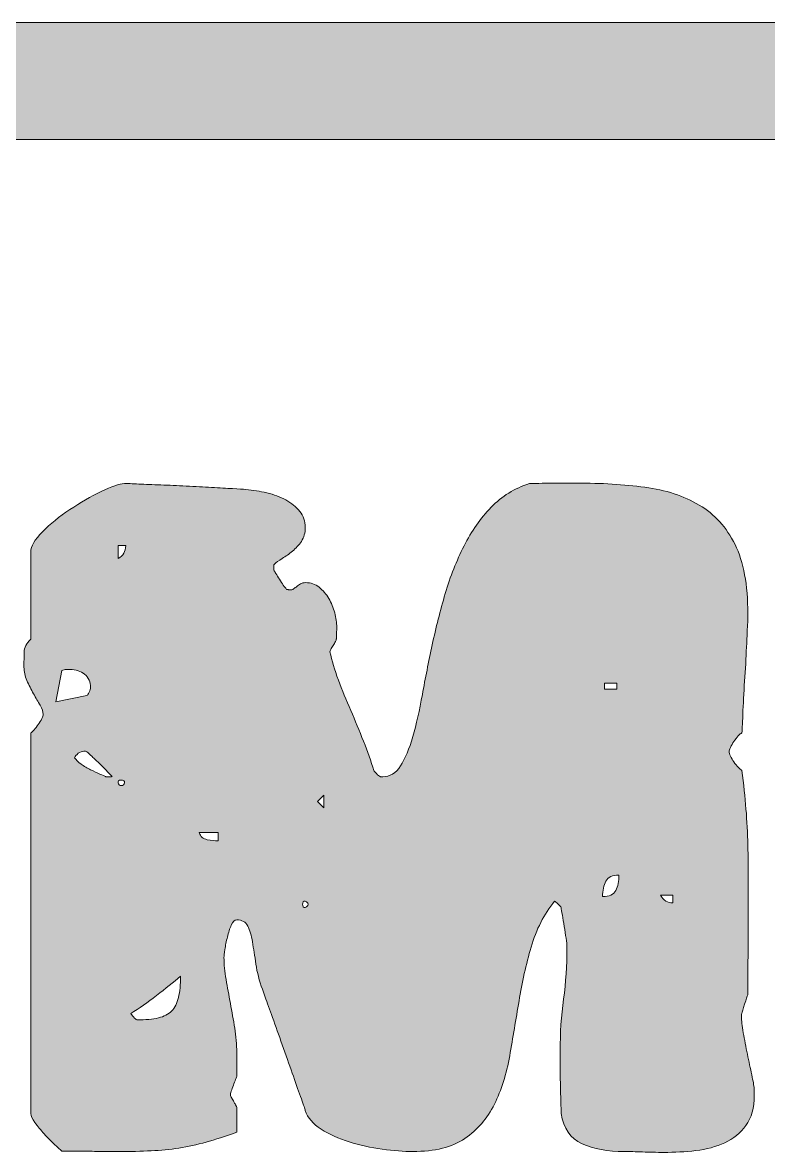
# Model space of a CAD drawing. Header units: inches. Extents: x 187 to 889, y -947 to -118.
# Drawn here: x 410.3 to 497.2, y -477 to -345.3 of the extents above; entities that cross this region are included whole.
import ezdxf

# ---------------------------------------------------------------- set-up
doc = ezdxf.new("R2010")
doc.units = ezdxf.units.IN
doc.header["$MEASUREMENT"] = 0
doc.layers.add('Layer 1', color=7, linetype='Continuous')

# ---------------------------------------------------------------- blocks, each defined once
blk = doc.blocks.new('block 32')
at = {"layer": 'Layer 1', "true_color": 0x040404}
h = blk.add_hatch(color=18, dxfattribs=at)
h.dxf.hatch_style = 2
edge = h.paths.add_edge_path()
edge.add_spline(control_points=[(849.47, -358.96), (849.47, -358.96), (230.5, -358.96), (230.5, -358.96), (226.74, -358.96), (223.69, -355.91), (223.69, -352.15), (223.69, -348.39), (226.74, -345.34), (230.5, -345.34), (230.5, -345.34), (849.47, -345.34), (849.47, -345.34), (853.23, -345.34), (856.28, -348.39), (856.28, -352.15), (856.28, -355.91), (853.23, -358.96), (849.47, -358.96)], knot_values=[0, 0, 0, 0, 1, 1, 1, 2, 2, 2, 3, 3, 3, 4, 4, 4, 5, 5, 5, 6, 6, 6, 6], degree=3, periodic=1)
at = {"layer": 'Layer 1', "lineweight": 0}
blk.add_open_spline([(849.47, -358.96), (849.47, -358.96), (230.5, -358.96), (230.5, -358.96), (226.74, -358.96), (223.69, -355.91), (223.69, -352.15), (223.69, -348.39), (226.74, -345.34), (230.5, -345.34), (230.5, -345.34), (849.47, -345.34), (849.47, -345.34), (853.23, -345.34), (856.28, -348.39), (856.28, -352.15), (856.28, -355.91), (853.23, -358.96), (849.47, -358.96)], degree=3, knots=[0, 0, 0, 0, 1, 1, 1, 2, 2, 2, 3, 3, 3, 4, 4, 4, 5, 5, 5, 6, 6, 6, 6], dxfattribs=at)
blk = doc.blocks.new('block 36')
at = {"layer": 'Layer 1', "true_color": 0x040404}
h = blk.add_hatch(color=18, dxfattribs=at)
h.dxf.hatch_style = 2
edge = h.paths.add_edge_path()
edge.add_spline(control_points=[(433.78, -454.23), (433.78, -455.04), (433.86, -455.9), (434.02, -456.81), (434.18, -457.71), (434.34, -458.64), (434.52, -459.6), (434.7, -460.56), (434.87, -461.52), (435.03, -462.48), (435.19, -463.43), (435.27, -464.37), (435.27, -465.3), (435.27, -465.3), (435.27, -468.06), (435.27, -468.06), (435.27, -468.1), (435.22, -468.22), (435.13, -468.44), (435.05, -468.65), (434.96, -468.88), (434.87, -469.13), (434.78, -469.38), (434.7, -469.61), (434.63, -469.82), (434.56, -470.03), (434.52, -470.18), (434.52, -470.25), (434.52, -470.28), (434.56, -470.37), (434.63, -470.51), (434.7, -470.65), (434.78, -470.8), (434.87, -470.96), (434.96, -471.12), (435.05, -471.28), (435.13, -471.42), (435.22, -471.56), (435.27, -471.65), (435.27, -471.68), (435.27, -471.68), (435.27, -474.61), (435.27, -474.61), (433.95, -475.07), (432.77, -475.45), (431.7, -475.75), (430.64, -476.05), (429.58, -476.29), (428.53, -476.45), (427.49, -476.61), (426.41, -476.71), (425.29, -476.77), (424.17, -476.82), (422.88, -476.85), (421.43, -476.85), (421.18, -476.85), (420.75, -476.85), (420.13, -476.85), (419.5, -476.85), (418.85, -476.84), (418.16, -476.82), (417.46, -476.8), (416.81, -476.79), (416.19, -476.79), (415.57, -476.79), (415.13, -476.79), (414.88, -476.79), (414.7, -476.65), (414.42, -476.39), (414.03, -476.02), (413.64, -475.65), (413.24, -475.24), (412.83, -474.8), (412.43, -474.35), (412.06, -473.91), (411.74, -473.47), (411.42, -473.02), (411.26, -472.68), (411.26, -472.43), (411.26, -472.43), (411.26, -428.09), (411.26, -428.09), (411.37, -428.02), (411.5, -427.9), (411.66, -427.72), (411.82, -427.54), (411.98, -427.34), (412.14, -427.11), (412.3, -426.88), (412.44, -426.65), (412.54, -426.42), (412.65, -426.19), (412.7, -426.02), (412.7, -425.91), (412.7, -425.63), (412.59, -425.28), (412.36, -424.87), (412.12, -424.47), (411.87, -424.01), (411.58, -423.52), (411.3, -423.02), (411.04, -422.51), (410.81, -421.97), (410.58, -421.44), (410.47, -420.93), (410.47, -420.43), (410.47, -419.83), (410.48, -419.25), (410.49, -418.7), (410.51, -418.15), (410.77, -417.64), (411.26, -417.18), (411.26, -417.18), (411.26, -407.02), (411.26, -407.02), (411.26, -406.34), (411.72, -405.55), (412.62, -404.65), (413.53, -403.74), (414.59, -402.88), (415.81, -402.07), (417.04, -401.25), (418.25, -400.55), (419.46, -399.97), (420.67, -399.38), (421.57, -399.07), (422.17, -399.03), (422.53, -399.03), (423.09, -399.05), (423.85, -399.09), (424.61, -399.12), (425.47, -399.16), (426.41, -399.19), (427.35, -399.23), (428.34, -399.27), (429.39, -399.33), (430.43, -399.38), (431.42, -399.43), (432.34, -399.49), (433.26, -399.54), (434.08, -399.59), (434.79, -399.62), (435.5, -399.66), (436.01, -399.69), (436.33, -399.73), (437.15, -399.8), (437.96, -399.93), (438.78, -400.12), (439.6, -400.32), (440.33, -400.6), (440.99, -400.95), (441.64, -401.31), (442.19, -401.75), (442.61, -402.28), (443.04, -402.81), (443.25, -403.43), (443.25, -404.14), (443.25, -404.78), (443.1, -405.32), (442.8, -405.77), (442.5, -406.21), (442.15, -406.59), (441.76, -406.91), (441.37, -407.23), (440.97, -407.52), (440.56, -407.76), (440.15, -408.01), (439.84, -408.24), (439.63, -408.45), (439.6, -408.45), (439.58, -408.5), (439.58, -408.59), (439.58, -408.68), (439.58, -408.76), (439.58, -408.83), (439.58, -408.86), (439.58, -408.93), (439.58, -409.01), (439.58, -409.1), (439.6, -409.17), (439.63, -409.2), (439.7, -409.31), (439.8, -409.47), (439.92, -409.68), (440.05, -409.89), (440.19, -410.12), (440.35, -410.37), (440.51, -410.62), (440.66, -410.83), (440.8, -411.01), (440.94, -411.19), (441.03, -411.31), (441.07, -411.38), (441.07, -411.38), (441.23, -411.38), (441.23, -411.38), (441.26, -411.38), (441.28, -411.39), (441.28, -411.41), (441.28, -411.43), (441.3, -411.43), (441.33, -411.43), (441.33, -411.43), (441.39, -411.43), (441.39, -411.43), (441.6, -411.43), (441.77, -411.39), (441.89, -411.3), (442.02, -411.21), (442.14, -411.12), (442.27, -411.01), (442.39, -410.9), (442.53, -410.81), (442.69, -410.72), (442.85, -410.63), (443.06, -410.58), (443.3, -410.58), (443.91, -410.58), (444.43, -410.76), (444.87, -411.12), (445.32, -411.47), (445.69, -411.91), (445.99, -412.42), (446.29, -412.93), (446.52, -413.49), (446.68, -414.1), (446.84, -414.7), (446.92, -415.25), (446.92, -415.75), (446.92, -415.92), (446.91, -416.2), (446.9, -416.57), (446.88, -416.94), (446.87, -417.15), (446.87, -417.18), (446.87, -417.22), (446.83, -417.31), (446.76, -417.45), (446.69, -417.59), (446.6, -417.74), (446.5, -417.9), (446.39, -418.06), (446.3, -418.21), (446.23, -418.35), (446.16, -418.5), (446.13, -418.59), (446.13, -418.62), (446.34, -419.65), (446.66, -420.75), (447.11, -421.92), (447.55, -423.09), (448.03, -424.27), (448.55, -425.46), (449.06, -426.65), (449.56, -427.85), (450.04, -429.05), (450.52, -430.26), (450.92, -431.39), (451.23, -432.46), (451.27, -432.53), (451.38, -432.65), (451.55, -432.83), (451.73, -433.01), (451.87, -433.12), (451.98, -433.15), (451.98, -433.19), (452.02, -433.2), (452.11, -433.2), (452.2, -433.2), (452.26, -433.2), (452.3, -433.2), (453.11, -433.2), (453.8, -432.78), (454.35, -431.93), (454.9, -431.07), (455.38, -429.94), (455.78, -428.52), (456.19, -427.1), (456.56, -425.46), (456.9, -423.6), (457.24, -421.73), (457.62, -419.81), (458.05, -417.82), (458.47, -415.84), (458.98, -413.85), (459.56, -411.86), (460.15, -409.87), (460.88, -408.02), (461.75, -406.3), (462.61, -404.58), (463.67, -403.08), (464.91, -401.8), (466.15, -400.52), (467.64, -399.6), (469.38, -399.03), (469.6, -399.03), (469.96, -399.03), (470.47, -399.01), (470.99, -398.99), (471.54, -398.98), (472.12, -398.98), (472.71, -398.98), (473.26, -398.98), (473.77, -398.98), (474.29, -398.98), (474.65, -398.98), (474.87, -398.98), (477.74, -398.98), (480.39, -399.14), (482.82, -399.46), (485.25, -399.78), (487.36, -400.47), (489.16, -401.54), (490.95, -402.6), (492.34, -404.14), (493.33, -406.14), (494.33, -408.14), (494.82, -410.83), (494.82, -414.2), (494.82, -414.2), (494.82, -415), (494.82, -415), (494.79, -415.5), (494.74, -416.37), (494.69, -417.61), (494.64, -418.85), (494.57, -420.16), (494.48, -421.55), (494.39, -422.93), (494.32, -424.24), (494.26, -425.49), (494.21, -426.73), (494.17, -427.6), (494.13, -428.09), (494.03, -428.13), (493.88, -428.25), (493.71, -428.44), (493.53, -428.64), (493.36, -428.85), (493.2, -429.08), (493.04, -429.31), (492.91, -429.54), (492.8, -429.77), (492.69, -430), (492.64, -430.17), (492.64, -430.28), (492.64, -430.38), (492.69, -430.55), (492.8, -430.78), (492.91, -431.01), (493.04, -431.24), (493.2, -431.47), (493.36, -431.71), (493.53, -431.91), (493.71, -432.09), (493.88, -432.26), (494.03, -432.39), (494.13, -432.46), (494.34, -434.05), (494.5, -435.55), (494.61, -436.96), (494.72, -438.36), (494.79, -439.75), (494.82, -441.13), (494.86, -442.52), (494.88, -443.92), (494.88, -445.34), (494.88, -446.76), (494.88, -448.26), (494.88, -449.86), (494.88, -450.18), (494.88, -450.76), (494.88, -451.59), (494.88, -452.43), (494.87, -453.31), (494.85, -454.25), (494.83, -455.19), (494.82, -456.07), (494.82, -456.89), (494.82, -457.7), (494.82, -458.27), (494.82, -458.59), (494.75, -458.77), (494.63, -459.13), (494.45, -459.68), (494.27, -460.23), (494.17, -460.6), (494.13, -460.77), (494.1, -460.81), (494.08, -460.86), (494.08, -460.93), (494.08, -461), (494.08, -461.07), (494.08, -461.14), (494.08, -461.57), (494.15, -462.19), (494.29, -463.01), (494.43, -463.82), (494.59, -464.66), (494.77, -465.51), (494.95, -466.36), (495.12, -467.16), (495.28, -467.9), (495.44, -468.65), (495.53, -469.18), (495.57, -469.5), (495.57, -469.5), (495.57, -470.3), (495.57, -470.3), (495.57, -471.76), (495.25, -472.93), (494.61, -473.81), (493.97, -474.7), (493.15, -475.37), (492.14, -475.83), (491.12, -476.29), (490, -476.6), (488.76, -476.74), (487.51, -476.88), (486.27, -476.95), (485.03, -476.95), (484.18, -476.95), (483.35, -476.93), (482.56, -476.9), (481.76, -476.86), (481.06, -476.85), (480.45, -476.85), (478.5, -476.85), (476.85, -476.54), (475.5, -475.94), (474.15, -475.34), (473.34, -474.17), (473.06, -472.43), (473.06, -472.14), (473.05, -471.66), (473.03, -470.96), (473.01, -470.27), (472.99, -469.55), (472.98, -468.78), (472.96, -468.02), (472.95, -467.29), (472.95, -466.6), (472.95, -465.91), (472.95, -465.42), (472.95, -465.14), (472.95, -463.04), (473.08, -461.03), (473.35, -459.1), (473.61, -457.16), (473.75, -455.18), (473.75, -453.16), (473.75, -453.16), (473.75, -452.79), (473.75, -452.79), (473.71, -452.51), (473.66, -452.13), (473.59, -451.67), (473.52, -451.21), (473.45, -450.75), (473.38, -450.29), (473.3, -449.83), (473.23, -449.41), (473.16, -449.04), (473.09, -448.66), (473.06, -448.46), (473.06, -448.42), (473.02, -448.35), (472.9, -448.22), (472.71, -448.03), (472.51, -447.83), (472.38, -447.72), (472.31, -447.68), (471.07, -449.21), (470.16, -450.99), (469.57, -453.03), (468.98, -455.07), (468.51, -457.16), (468.16, -459.31), (467.8, -461.46), (467.44, -463.59), (467.07, -465.7), (466.7, -467.81), (466.1, -469.69), (465.29, -471.34), (464.47, -472.99), (463.32, -474.32), (461.85, -475.33), (460.38, -476.34), (458.35, -476.85), (455.76, -476.85), (454.73, -476.85), (453.55, -476.76), (452.22, -476.58), (450.89, -476.4), (449.6, -476.12), (448.36, -475.73), (447.12, -475.34), (446.03, -474.84), (445.09, -474.24), (444.15, -473.63), (443.53, -472.91), (443.25, -472.06), (443.21, -471.91), (443.06, -471.47), (442.8, -470.72), (442.53, -469.98), (442.22, -469.1), (441.87, -468.09), (441.51, -467.08), (441.13, -466), (440.72, -464.84), (440.31, -463.69), (439.93, -462.62), (439.58, -461.62), (439.22, -460.63), (438.92, -459.79), (438.67, -459.1), (438.42, -458.4), (438.28, -458.02), (438.25, -457.95), (437.89, -456.96), (437.64, -455.98), (437.5, -455.02), (437.36, -454.07), (437.23, -453.21), (437.1, -452.44), (436.98, -451.68), (436.79, -451.06), (436.54, -450.58), (436.3, -450.1), (435.87, -449.86), (435.27, -449.86), (435.02, -449.86), (434.81, -450.07), (434.63, -450.47), (434.45, -450.88), (434.3, -451.34), (434.18, -451.86), (434.05, -452.37), (433.95, -452.86), (433.88, -453.32), (433.81, -453.78), (433.78, -454.09), (433.78, -454.23)], knot_values=[0, 0, 0, 0, 1, 1, 1, 2, 2, 2, 3, 3, 3, 4, 4, 4, 5, 5, 5, 6, 6, 6, 7, 7, 7, 8, 8, 8, 9, 9, 9, 10, 10, 10, 11, 11, 11, 12, 12, 12, 13, 13, 13, 14, 14, 14, 15, 15, 15, 16, 16, 16, 17, 17, 17, 18, 18, 18, 19, 19, 19, 20, 20, 20, 21, 21, 21, 22, 22, 22, 23, 23, 23, 24, 24, 24, 25, 25, 25, 26, 26, 26, 27, 27, 27, 28, 28, 28, 29, 29, 29, 30, 30, 30, 31, 31, 31, 32, 32, 32, 33, 33, 33, 34, 34, 34, 35, 35, 35, 36, 36, 36, 37, 37, 37, 38, 38, 38, 39, 39, 39, 40, 40, 40, 41, 41, 41, 42, 42, 42, 43, 43, 43, 44, 44, 44, 45, 45, 45, 46, 46, 46, 47, 47, 47, 48, 48, 48, 49, 49, 49, 50, 50, 50, 51, 51, 51, 52, 52, 52, 53, 53, 53, 54, 54, 54, 55, 55, 55, 56, 56, 56, 57, 57, 57, 58, 58, 58, 59, 59, 59, 60, 60, 60, 61, 61, 61, 62, 62, 62, 63, 63, 63, 64, 64, 64, 65, 65, 65, 66, 66, 66, 67, 67, 67, 68, 68, 68, 69, 69, 69, 70, 70, 70, 71, 71, 71, 72, 72, 72, 73, 73, 73, 74, 74, 74, 75, 75, 75, 76, 76, 76, 77, 77, 77, 78, 78, 78, 79, 79, 79, 80, 80, 80, 81, 81, 81, 82, 82, 82, 83, 83, 83, 84, 84, 84, 85, 85, 85, 86, 86, 86, 87, 87, 87, 88, 88, 88, 89, 89, 89, 90, 90, 90, 91, 91, 91, 92, 92, 92, 93, 93, 93, 94, 94, 94, 95, 95, 95, 96, 96, 96, 97, 97, 97, 98, 98, 98, 99, 99, 99, 100, 100, 100, 101, 101, 101, 102, 102, 102, 103, 103, 103, 104, 104, 104, 105, 105, 105, 106, 106, 106, 107, 107, 107, 108, 108, 108, 109, 109, 109, 110, 110, 110, 111, 111, 111, 112, 112, 112, 113, 113, 113, 114, 114, 114, 115, 115, 115, 116, 116, 116, 117, 117, 117, 118, 118, 118, 119, 119, 119, 120, 120, 120, 121, 121, 121, 122, 122, 122, 123, 123, 123, 124, 124, 124, 125, 125, 125, 126, 126, 126, 127, 127, 127, 128, 128, 128, 129, 129, 129, 130, 130, 130, 131, 131, 131, 132, 132, 132, 133, 133, 133, 134, 134, 134, 135, 135, 135, 136, 136, 136, 137, 137, 137, 138, 138, 138, 139, 139, 139, 140, 140, 140, 141, 141, 141, 142, 142, 142, 143, 143, 143, 144, 144, 144, 145, 145, 145, 146, 146, 146, 147, 147, 147, 148, 148, 148, 149, 149, 149, 150, 150, 150, 151, 151, 151, 152, 152, 152, 153, 153, 153, 154, 154, 154, 155, 155, 155, 156, 156, 156, 157, 157, 157, 158, 158, 158, 159, 159, 159, 160, 160, 160, 161, 161, 161, 162, 162, 162, 163, 163, 163, 164, 164, 164, 165, 165, 165, 166, 166, 166, 167, 167, 167, 168, 168, 168, 169, 169, 169, 170, 170, 170, 171, 171, 171, 172, 172, 172, 173, 173, 173, 174, 174, 174, 175, 175, 175, 176, 176, 176, 177, 177, 177, 178, 178, 178, 179, 179, 179, 180, 180, 180, 181, 181, 181, 181], degree=3, periodic=1)
edge = h.paths.add_edge_path()
edge.add_spline(control_points=[(417.81, -423.73), (417.88, -423.7), (417.97, -423.56), (418.08, -423.33), (418.18, -423.1), (418.24, -422.93), (418.24, -422.82), (418.24, -422.15), (418, -421.63), (417.54, -421.25), (417.08, -420.88), (416.51, -420.7), (415.84, -420.7), (415.7, -420.7), (415.55, -420.7), (415.39, -420.7), (415.23, -420.7), (415.06, -420.73), (414.88, -420.8), (414.88, -420.8), (414.19, -424.47), (414.19, -424.47), (414.19, -424.47), (417.81, -423.73), (417.81, -423.73)], knot_values=[0, 0, 0, 0, 1, 1, 1, 2, 2, 2, 3, 3, 3, 4, 4, 4, 5, 5, 5, 6, 6, 6, 7, 7, 7, 8, 8, 8, 8], degree=3, periodic=1)
edge = h.paths.add_edge_path()
edge.add_spline(control_points=[(420.37, -433.2), (420.4, -433.2), (420.46, -433.2), (420.55, -433.2), (420.64, -433.2), (420.7, -433.19), (420.74, -433.15), (420.63, -433.04), (420.45, -432.85), (420.18, -432.56), (419.91, -432.28), (419.62, -431.99), (419.3, -431.69), (418.98, -431.39), (418.68, -431.1), (418.4, -430.83), (418.11, -430.57), (417.92, -430.38), (417.81, -430.28), (417.81, -430.28), (417.65, -430.22), (417.65, -430.22), (417.65, -430.22), (417.44, -430.22), (417.44, -430.22), (417.23, -430.22), (417.01, -430.3), (416.8, -430.46), (416.59, -430.62), (416.44, -430.79), (416.37, -430.97), (416.51, -431.22), (416.76, -431.47), (417.12, -431.71), (417.47, -431.96), (417.84, -432.18), (418.24, -432.38), (418.63, -432.57), (418.99, -432.74), (419.33, -432.88), (419.66, -433.03), (419.89, -433.12), (419.99, -433.15), (419.99, -433.19), (420.04, -433.2), (420.13, -433.2), (420.21, -433.2), (420.29, -433.2), (420.37, -433.2)], knot_values=[0, 0, 0, 0, 1, 1, 1, 2, 2, 2, 3, 3, 3, 4, 4, 4, 5, 5, 5, 6, 6, 6, 7, 7, 7, 8, 8, 8, 9, 9, 9, 10, 10, 10, 11, 11, 11, 12, 12, 12, 13, 13, 13, 14, 14, 14, 15, 15, 15, 16, 16, 16, 16], degree=3, periodic=1)
edge = h.paths.add_edge_path()
edge.add_spline(control_points=[(422.17, -433.89), (422.21, -433.79), (422.18, -433.71), (422.09, -433.66), (422.01, -433.6), (421.91, -433.58), (421.8, -433.58), (421.52, -433.58), (421.39, -433.68), (421.43, -433.89), (421.5, -434.11), (421.62, -434.21), (421.8, -434.21), (422.02, -434.21), (422.14, -434.11), (422.17, -433.89)], knot_values=[0, 0, 0, 0, 1, 1, 1, 2, 2, 2, 3, 3, 3, 4, 4, 4, 5, 5, 5, 5], degree=3, periodic=1)
edge = h.paths.add_edge_path()
edge.add_spline(control_points=[(421.43, -407.76), (422.03, -407.44), (422.33, -406.95), (422.33, -406.27), (422.33, -406.27), (421.43, -406.27), (421.43, -406.27), (421.43, -406.27), (421.43, -407.76), (421.43, -407.76)], knot_values=[0, 0, 0, 0, 1, 1, 1, 2, 2, 2, 3, 3, 3, 3], degree=3, periodic=1)
edge = h.paths.add_edge_path()
edge.add_spline(control_points=[(423.61, -461.52), (424.64, -461.52), (425.48, -461.44), (426.14, -461.28), (426.8, -461.12), (427.31, -460.85), (427.68, -460.48), (428.06, -460.11), (428.32, -459.58), (428.48, -458.91), (428.64, -458.24), (428.72, -457.4), (428.72, -456.41), (427.9, -457.12), (426.97, -457.87), (425.93, -458.67), (424.88, -459.47), (423.88, -460.17), (422.92, -460.77), (422.95, -460.84), (423.06, -460.98), (423.24, -461.17), (423.42, -461.37), (423.54, -461.48), (423.61, -461.52)], knot_values=[0, 0, 0, 0, 1, 1, 1, 2, 2, 2, 3, 3, 3, 4, 4, 4, 5, 5, 5, 6, 6, 6, 7, 7, 7, 8, 8, 8, 8], degree=3, periodic=1)
edge = h.paths.add_edge_path()
edge.add_spline(control_points=[(430.9, -439.7), (431.04, -440.16), (431.36, -440.43), (431.83, -440.52), (432.31, -440.61), (432.73, -440.65), (433.09, -440.65), (433.09, -440.65), (433.09, -439.7), (433.09, -439.7), (433.09, -439.7), (430.9, -439.7), (430.9, -439.7)], knot_values=[0, 0, 0, 0, 1, 1, 1, 2, 2, 2, 3, 3, 3, 4, 4, 4, 4], degree=3, periodic=1)
edge = h.paths.add_edge_path()
edge.add_spline(control_points=[(443.25, -447.68), (443.14, -447.65), (443.06, -447.67), (443.01, -447.76), (442.96, -447.85), (442.93, -447.95), (442.93, -448.05), (442.93, -448.16), (442.96, -448.26), (443.01, -448.34), (443.06, -448.43), (443.14, -448.46), (443.25, -448.42), (443.46, -448.35), (443.57, -448.23), (443.57, -448.05), (443.57, -447.88), (443.46, -447.75), (443.25, -447.68)], knot_values=[0, 0, 0, 0, 1, 1, 1, 2, 2, 2, 3, 3, 3, 4, 4, 4, 5, 5, 5, 6, 6, 6, 6], degree=3, periodic=1)
h.paths.add_polyline_path([(445.43, -436.82), (445.43, -435.33), (444.69, -436.08)])
edge = h.paths.add_edge_path()
edge.add_spline(control_points=[(479.81, -444.65), (479.03, -444.65), (478.52, -444.89), (478.27, -445.36), (478.02, -445.84), (477.9, -446.44), (477.9, -447.15), (478.68, -447.15), (479.19, -446.91), (479.44, -446.43), (479.69, -445.95), (479.81, -445.36), (479.81, -444.65)], knot_values=[0, 0, 0, 0, 1, 1, 1, 2, 2, 2, 3, 3, 3, 4, 4, 4, 4], degree=3, periodic=1)
h.paths.add_polyline_path([(478.11, -422.98), (479.55, -422.98), (479.55, -422.29), (478.11, -422.29)])
edge = h.paths.add_edge_path()
edge.add_spline(control_points=[(484.66, -446.99), (484.98, -447.59), (485.46, -447.89), (486.1, -447.89), (486.1, -447.89), (486.1, -446.99), (486.1, -446.99), (486.1, -446.99), (484.66, -446.99), (484.66, -446.99)], knot_values=[0, 0, 0, 0, 1, 1, 1, 2, 2, 2, 3, 3, 3, 3], degree=3, periodic=1)
at = {"layer": 'Layer 1', "lineweight": 0}
for points in [[(478.11, -422.98), (479.55, -422.98), (479.55, -422.29), (478.11, -422.29), (478.11, -422.98)], [(445.43, -436.82), (445.43, -435.33), (444.69, -436.08), (445.43, -436.82)]]:
    blk.add_lwpolyline(points, dxfattribs=at)
for points, knots in [([(433.78, -454.23), (433.78, -455.04), (433.86, -455.9), (434.02, -456.81), (434.18, -457.71), (434.34, -458.64), (434.52, -459.6), (434.7, -460.56), (434.87, -461.52), (435.03, -462.48), (435.19, -463.43), (435.27, -464.37), (435.27, -465.3), (435.27, -465.3), (435.27, -468.06), (435.27, -468.06), (435.27, -468.1), (435.22, -468.22), (435.13, -468.44), (435.05, -468.65), (434.96, -468.88), (434.87, -469.13), (434.78, -469.38), (434.7, -469.61), (434.63, -469.82), (434.56, -470.03), (434.52, -470.18), (434.52, -470.25), (434.52, -470.28), (434.56, -470.37), (434.63, -470.51), (434.7, -470.65), (434.78, -470.8), (434.87, -470.96), (434.96, -471.12), (435.05, -471.28), (435.13, -471.42), (435.22, -471.56), (435.27, -471.65), (435.27, -471.68), (435.27, -471.68), (435.27, -474.61), (435.27, -474.61), (433.95, -475.07), (432.77, -475.45), (431.7, -475.75), (430.64, -476.05), (429.58, -476.29), (428.53, -476.45), (427.49, -476.61), (426.41, -476.71), (425.29, -476.77), (424.17, -476.82), (422.88, -476.85), (421.43, -476.85), (421.18, -476.85), (420.75, -476.85), (420.13, -476.85), (419.5, -476.85), (418.85, -476.84), (418.16, -476.82), (417.46, -476.8), (416.81, -476.79), (416.19, -476.79), (415.57, -476.79), (415.13, -476.79), (414.88, -476.79), (414.7, -476.65), (414.42, -476.39), (414.03, -476.02), (413.64, -475.65), (413.24, -475.24), (412.83, -474.8), (412.43, -474.35), (412.06, -473.91), (411.74, -473.47), (411.42, -473.02), (411.26, -472.68), (411.26, -472.43), (411.26, -472.43), (411.26, -428.09), (411.26, -428.09), (411.37, -428.02), (411.5, -427.9), (411.66, -427.72), (411.82, -427.54), (411.98, -427.34), (412.14, -427.11), (412.3, -426.88), (412.44, -426.65), (412.54, -426.42), (412.65, -426.19), (412.7, -426.02), (412.7, -425.91), (412.7, -425.63), (412.59, -425.28), (412.36, -424.87), (412.12, -424.47), (411.87, -424.01), (411.58, -423.52), (411.3, -423.02), (411.04, -422.51), (410.81, -421.97), (410.58, -421.44), (410.47, -420.93), (410.47, -420.43), (410.47, -419.83), (410.48, -419.25), (410.49, -418.7), (410.51, -418.15), (410.77, -417.64), (411.26, -417.18), (411.26, -417.18), (411.26, -407.02), (411.26, -407.02), (411.26, -406.34), (411.72, -405.55), (412.62, -404.65), (413.53, -403.74), (414.59, -402.88), (415.81, -402.07), (417.04, -401.25), (418.25, -400.55), (419.46, -399.97), (420.67, -399.38), (421.57, -399.07), (422.17, -399.03), (422.53, -399.03), (423.09, -399.05), (423.85, -399.09), (424.61, -399.12), (425.47, -399.16), (426.41, -399.19), (427.35, -399.23), (428.34, -399.27), (429.39, -399.33), (430.43, -399.38), (431.42, -399.43), (432.34, -399.49), (433.26, -399.54), (434.08, -399.59), (434.79, -399.62), (435.5, -399.66), (436.01, -399.69), (436.33, -399.73), (437.15, -399.8), (437.96, -399.93), (438.78, -400.12), (439.6, -400.32), (440.33, -400.6), (440.99, -400.95), (441.64, -401.31), (442.19, -401.75), (442.61, -402.28), (443.04, -402.81), (443.25, -403.43), (443.25, -404.14), (443.25, -404.78), (443.1, -405.32), (442.8, -405.77), (442.5, -406.21), (442.15, -406.59), (441.76, -406.91), (441.37, -407.23), (440.97, -407.52), (440.56, -407.76), (440.15, -408.01), (439.84, -408.24), (439.63, -408.45), (439.6, -408.45), (439.58, -408.5), (439.58, -408.59), (439.58, -408.68), (439.58, -408.76), (439.58, -408.83), (439.58, -408.86), (439.58, -408.93), (439.58, -409.01), (439.58, -409.1), (439.6, -409.17), (439.63, -409.2), (439.7, -409.31), (439.8, -409.47), (439.92, -409.68), (440.05, -409.89), (440.19, -410.12), (440.35, -410.37), (440.51, -410.62), (440.66, -410.83), (440.8, -411.01), (440.94, -411.19), (441.03, -411.31), (441.07, -411.38), (441.07, -411.38), (441.23, -411.38), (441.23, -411.38), (441.26, -411.38), (441.28, -411.39), (441.28, -411.41), (441.28, -411.43), (441.3, -411.43), (441.33, -411.43), (441.33, -411.43), (441.39, -411.43), (441.39, -411.43), (441.6, -411.43), (441.77, -411.39), (441.89, -411.3), (442.02, -411.21), (442.14, -411.12), (442.27, -411.01), (442.39, -410.9), (442.53, -410.81), (442.69, -410.72), (442.85, -410.63), (443.06, -410.58), (443.3, -410.58), (443.91, -410.58), (444.43, -410.76), (444.87, -411.12), (445.32, -411.47), (445.69, -411.91), (445.99, -412.42), (446.29, -412.93), (446.52, -413.49), (446.68, -414.1), (446.84, -414.7), (446.92, -415.25), (446.92, -415.75), (446.92, -415.92), (446.91, -416.2), (446.9, -416.57), (446.88, -416.94), (446.87, -417.15), (446.87, -417.18), (446.87, -417.22), (446.83, -417.31), (446.76, -417.45), (446.69, -417.59), (446.6, -417.74), (446.5, -417.9), (446.39, -418.06), (446.3, -418.21), (446.23, -418.35), (446.16, -418.5), (446.13, -418.59), (446.13, -418.62), (446.34, -419.65), (446.66, -420.75), (447.11, -421.92), (447.55, -423.09), (448.03, -424.27), (448.55, -425.46), (449.06, -426.65), (449.56, -427.85), (450.04, -429.05), (450.52, -430.26), (450.92, -431.39), (451.23, -432.46), (451.27, -432.53), (451.38, -432.65), (451.55, -432.83), (451.73, -433.01), (451.87, -433.12), (451.98, -433.15), (451.98, -433.19), (452.02, -433.2), (452.11, -433.2), (452.2, -433.2), (452.26, -433.2), (452.3, -433.2), (453.11, -433.2), (453.8, -432.78), (454.35, -431.93), (454.9, -431.07), (455.38, -429.94), (455.78, -428.52), (456.19, -427.1), (456.56, -425.46), (456.9, -423.6), (457.24, -421.73), (457.62, -419.81), (458.05, -417.82), (458.47, -415.84), (458.98, -413.85), (459.56, -411.86), (460.15, -409.87), (460.88, -408.02), (461.75, -406.3), (462.61, -404.58), (463.67, -403.08), (464.91, -401.8), (466.15, -400.52), (467.64, -399.6), (469.38, -399.03), (469.6, -399.03), (469.96, -399.03), (470.47, -399.01), (470.99, -398.99), (471.54, -398.98), (472.12, -398.98), (472.71, -398.98), (473.26, -398.98), (473.77, -398.98), (474.29, -398.98), (474.65, -398.98), (474.87, -398.98), (477.74, -398.98), (480.39, -399.14), (482.82, -399.46), (485.25, -399.78), (487.36, -400.47), (489.16, -401.54), (490.95, -402.6), (492.34, -404.14), (493.33, -406.14), (494.33, -408.14), (494.82, -410.83), (494.82, -414.2), (494.82, -414.2), (494.82, -415), (494.82, -415), (494.79, -415.5), (494.74, -416.37), (494.69, -417.61), (494.64, -418.85), (494.57, -420.16), (494.48, -421.55), (494.39, -422.93), (494.32, -424.24), (494.26, -425.49), (494.21, -426.73), (494.17, -427.6), (494.13, -428.09), (494.03, -428.13), (493.88, -428.25), (493.71, -428.44), (493.53, -428.64), (493.36, -428.85), (493.2, -429.08), (493.04, -429.31), (492.91, -429.54), (492.8, -429.77), (492.69, -430), (492.64, -430.17), (492.64, -430.28), (492.64, -430.38), (492.69, -430.55), (492.8, -430.78), (492.91, -431.01), (493.04, -431.24), (493.2, -431.47), (493.36, -431.71), (493.53, -431.91), (493.71, -432.09), (493.88, -432.26), (494.03, -432.39), (494.13, -432.46), (494.34, -434.05), (494.5, -435.55), (494.61, -436.96), (494.72, -438.36), (494.79, -439.75), (494.82, -441.13), (494.86, -442.52), (494.88, -443.92), (494.88, -445.34), (494.88, -446.76), (494.88, -448.26), (494.88, -449.86), (494.88, -450.18), (494.88, -450.76), (494.88, -451.59), (494.88, -452.43), (494.87, -453.31), (494.85, -454.25), (494.83, -455.19), (494.82, -456.07), (494.82, -456.89), (494.82, -457.7), (494.82, -458.27), (494.82, -458.59), (494.75, -458.77), (494.63, -459.13), (494.45, -459.68), (494.27, -460.23), (494.17, -460.6), (494.13, -460.77), (494.1, -460.81), (494.08, -460.86), (494.08, -460.93), (494.08, -461), (494.08, -461.07), (494.08, -461.14), (494.08, -461.57), (494.15, -462.19), (494.29, -463.01), (494.43, -463.82), (494.59, -464.66), (494.77, -465.51), (494.95, -466.36), (495.12, -467.16), (495.28, -467.9), (495.44, -468.65), (495.53, -469.18), (495.57, -469.5), (495.57, -469.5), (495.57, -470.3), (495.57, -470.3), (495.57, -471.76), (495.25, -472.93), (494.61, -473.81), (493.97, -474.7), (493.15, -475.37), (492.14, -475.83), (491.12, -476.29), (490, -476.6), (488.76, -476.74), (487.51, -476.88), (486.27, -476.95), (485.03, -476.95), (484.18, -476.95), (483.35, -476.93), (482.56, -476.9), (481.76, -476.86), (481.06, -476.85), (480.45, -476.85), (478.5, -476.85), (476.85, -476.54), (475.5, -475.94), (474.15, -475.34), (473.34, -474.17), (473.06, -472.43), (473.06, -472.14), (473.05, -471.66), (473.03, -470.96), (473.01, -470.27), (472.99, -469.55), (472.98, -468.78), (472.96, -468.02), (472.95, -467.29), (472.95, -466.6), (472.95, -465.91), (472.95, -465.42), (472.95, -465.14), (472.95, -463.04), (473.08, -461.03), (473.35, -459.1), (473.61, -457.16), (473.75, -455.18), (473.75, -453.16), (473.75, -453.16), (473.75, -452.79), (473.75, -452.79), (473.71, -452.51), (473.66, -452.13), (473.59, -451.67), (473.52, -451.21), (473.45, -450.75), (473.38, -450.29), (473.3, -449.83), (473.23, -449.41), (473.16, -449.04), (473.09, -448.66), (473.06, -448.46), (473.06, -448.42), (473.02, -448.35), (472.9, -448.22), (472.71, -448.03), (472.51, -447.83), (472.38, -447.72), (472.31, -447.68), (471.07, -449.21), (470.16, -450.99), (469.57, -453.03), (468.98, -455.07), (468.51, -457.16), (468.16, -459.31), (467.8, -461.46), (467.44, -463.59), (467.07, -465.7), (466.7, -467.81), (466.1, -469.69), (465.29, -471.34), (464.47, -472.99), (463.32, -474.32), (461.85, -475.33), (460.38, -476.34), (458.35, -476.85), (455.76, -476.85), (454.73, -476.85), (453.55, -476.76), (452.22, -476.58), (450.89, -476.4), (449.6, -476.12), (448.36, -475.73), (447.12, -475.34), (446.03, -474.84), (445.09, -474.24), (444.15, -473.63), (443.53, -472.91), (443.25, -472.06), (443.21, -471.91), (443.06, -471.47), (442.8, -470.72), (442.53, -469.98), (442.22, -469.1), (441.87, -468.09), (441.51, -467.08), (441.13, -466), (440.72, -464.84), (440.31, -463.69), (439.93, -462.62), (439.58, -461.62), (439.22, -460.63), (438.92, -459.79), (438.67, -459.1), (438.42, -458.4), (438.28, -458.02), (438.25, -457.95), (437.89, -456.96), (437.64, -455.98), (437.5, -455.02), (437.36, -454.07), (437.23, -453.21), (437.1, -452.44), (436.98, -451.68), (436.79, -451.06), (436.54, -450.58), (436.3, -450.1), (435.87, -449.86), (435.27, -449.86), (435.02, -449.86), (434.81, -450.07), (434.63, -450.47), (434.45, -450.88), (434.3, -451.34), (434.18, -451.86), (434.05, -452.37), (433.95, -452.86), (433.88, -453.32), (433.81, -453.78), (433.78, -454.09), (433.78, -454.23)], [0, 0, 0, 0, 1, 1, 1, 2, 2, 2, 3, 3, 3, 4, 4, 4, 5, 5, 5, 6, 6, 6, 7, 7, 7, 8, 8, 8, 9, 9, 9, 10, 10, 10, 11, 11, 11, 12, 12, 12, 13, 13, 13, 14, 14, 14, 15, 15, 15, 16, 16, 16, 17, 17, 17, 18, 18, 18, 19, 19, 19, 20, 20, 20, 21, 21, 21, 22, 22, 22, 23, 23, 23, 24, 24, 24, 25, 25, 25, 26, 26, 26, 27, 27, 27, 28, 28, 28, 29, 29, 29, 30, 30, 30, 31, 31, 31, 32, 32, 32, 33, 33, 33, 34, 34, 34, 35, 35, 35, 36, 36, 36, 37, 37, 37, 38, 38, 38, 39, 39, 39, 40, 40, 40, 41, 41, 41, 42, 42, 42, 43, 43, 43, 44, 44, 44, 45, 45, 45, 46, 46, 46, 47, 47, 47, 48, 48, 48, 49, 49, 49, 50, 50, 50, 51, 51, 51, 52, 52, 52, 53, 53, 53, 54, 54, 54, 55, 55, 55, 56, 56, 56, 57, 57, 57, 58, 58, 58, 59, 59, 59, 60, 60, 60, 61, 61, 61, 62, 62, 62, 63, 63, 63, 64, 64, 64, 65, 65, 65, 66, 66, 66, 67, 67, 67, 68, 68, 68, 69, 69, 69, 70, 70, 70, 71, 71, 71, 72, 72, 72, 73, 73, 73, 74, 74, 74, 75, 75, 75, 76, 76, 76, 77, 77, 77, 78, 78, 78, 79, 79, 79, 80, 80, 80, 81, 81, 81, 82, 82, 82, 83, 83, 83, 84, 84, 84, 85, 85, 85, 86, 86, 86, 87, 87, 87, 88, 88, 88, 89, 89, 89, 90, 90, 90, 91, 91, 91, 92, 92, 92, 93, 93, 93, 94, 94, 94, 95, 95, 95, 96, 96, 96, 97, 97, 97, 98, 98, 98, 99, 99, 99, 100, 100, 100, 101, 101, 101, 102, 102, 102, 103, 103, 103, 104, 104, 104, 105, 105, 105, 106, 106, 106, 107, 107, 107, 108, 108, 108, 109, 109, 109, 110, 110, 110, 111, 111, 111, 112, 112, 112, 113, 113, 113, 114, 114, 114, 115, 115, 115, 116, 116, 116, 117, 117, 117, 118, 118, 118, 119, 119, 119, 120, 120, 120, 121, 121, 121, 122, 122, 122, 123, 123, 123, 124, 124, 124, 125, 125, 125, 126, 126, 126, 127, 127, 127, 128, 128, 128, 129, 129, 129, 130, 130, 130, 131, 131, 131, 132, 132, 132, 133, 133, 133, 134, 134, 134, 135, 135, 135, 136, 136, 136, 137, 137, 137, 138, 138, 138, 139, 139, 139, 140, 140, 140, 141, 141, 141, 142, 142, 142, 143, 143, 143, 144, 144, 144, 145, 145, 145, 146, 146, 146, 147, 147, 147, 148, 148, 148, 149, 149, 149, 150, 150, 150, 151, 151, 151, 152, 152, 152, 153, 153, 153, 154, 154, 154, 155, 155, 155, 156, 156, 156, 157, 157, 157, 158, 158, 158, 159, 159, 159, 160, 160, 160, 161, 161, 161, 162, 162, 162, 163, 163, 163, 164, 164, 164, 165, 165, 165, 166, 166, 166, 167, 167, 167, 168, 168, 168, 169, 169, 169, 170, 170, 170, 171, 171, 171, 172, 172, 172, 173, 173, 173, 174, 174, 174, 175, 175, 175, 176, 176, 176, 177, 177, 177, 178, 178, 178, 179, 179, 179, 180, 180, 180, 181, 181, 181, 181]), ([(421.43, -407.76), (422.03, -407.44), (422.33, -406.95), (422.33, -406.27), (422.33, -406.27), (421.43, -406.27), (421.43, -406.27), (421.43, -406.27), (421.43, -407.76), (421.43, -407.76)], [0, 0, 0, 0, 1, 1, 1, 2, 2, 2, 3, 3, 3, 3]), ([(417.81, -423.73), (417.88, -423.7), (417.97, -423.56), (418.08, -423.33), (418.18, -423.1), (418.24, -422.93), (418.24, -422.82), (418.24, -422.15), (418, -421.63), (417.54, -421.25), (417.08, -420.88), (416.51, -420.7), (415.84, -420.7), (415.7, -420.7), (415.55, -420.7), (415.39, -420.7), (415.23, -420.7), (415.06, -420.73), (414.88, -420.8), (414.88, -420.8), (414.19, -424.47), (414.19, -424.47), (414.19, -424.47), (417.81, -423.73), (417.81, -423.73)], [0, 0, 0, 0, 1, 1, 1, 2, 2, 2, 3, 3, 3, 4, 4, 4, 5, 5, 5, 6, 6, 6, 7, 7, 7, 8, 8, 8, 8]), ([(420.37, -433.2), (420.4, -433.2), (420.46, -433.2), (420.55, -433.2), (420.64, -433.2), (420.7, -433.19), (420.74, -433.15), (420.63, -433.04), (420.45, -432.85), (420.18, -432.56), (419.91, -432.28), (419.62, -431.99), (419.3, -431.69), (418.98, -431.39), (418.68, -431.1), (418.4, -430.83), (418.11, -430.57), (417.92, -430.38), (417.81, -430.28), (417.81, -430.28), (417.65, -430.22), (417.65, -430.22), (417.65, -430.22), (417.44, -430.22), (417.44, -430.22), (417.23, -430.22), (417.01, -430.3), (416.8, -430.46), (416.59, -430.62), (416.44, -430.79), (416.37, -430.97), (416.51, -431.22), (416.76, -431.47), (417.12, -431.71), (417.47, -431.96), (417.84, -432.18), (418.24, -432.38), (418.63, -432.57), (418.99, -432.74), (419.33, -432.88), (419.66, -433.03), (419.89, -433.12), (419.99, -433.15), (419.99, -433.19), (420.04, -433.2), (420.13, -433.2), (420.21, -433.2), (420.29, -433.2), (420.37, -433.2)], [0, 0, 0, 0, 1, 1, 1, 2, 2, 2, 3, 3, 3, 4, 4, 4, 5, 5, 5, 6, 6, 6, 7, 7, 7, 8, 8, 8, 9, 9, 9, 10, 10, 10, 11, 11, 11, 12, 12, 12, 13, 13, 13, 14, 14, 14, 15, 15, 15, 16, 16, 16, 16]), ([(422.17, -433.89), (422.21, -433.79), (422.18, -433.71), (422.09, -433.66), (422.01, -433.6), (421.91, -433.58), (421.8, -433.58), (421.52, -433.58), (421.39, -433.68), (421.43, -433.89), (421.5, -434.11), (421.62, -434.21), (421.8, -434.21), (422.02, -434.21), (422.14, -434.11), (422.17, -433.89)], [0, 0, 0, 0, 1, 1, 1, 2, 2, 2, 3, 3, 3, 4, 4, 4, 5, 5, 5, 5]), ([(430.9, -439.7), (431.04, -440.16), (431.36, -440.43), (431.83, -440.52), (432.31, -440.61), (432.73, -440.65), (433.09, -440.65), (433.09, -440.65), (433.09, -439.7), (433.09, -439.7), (433.09, -439.7), (430.9, -439.7), (430.9, -439.7)], [0, 0, 0, 0, 1, 1, 1, 2, 2, 2, 3, 3, 3, 4, 4, 4, 4]), ([(479.81, -444.65), (479.03, -444.65), (478.52, -444.89), (478.27, -445.36), (478.02, -445.84), (477.9, -446.44), (477.9, -447.15), (478.68, -447.15), (479.19, -446.91), (479.44, -446.43), (479.69, -445.95), (479.81, -445.36), (479.81, -444.65)], [0, 0, 0, 0, 1, 1, 1, 2, 2, 2, 3, 3, 3, 4, 4, 4, 4]), ([(484.66, -446.99), (484.98, -447.59), (485.46, -447.89), (486.1, -447.89), (486.1, -447.89), (486.1, -446.99), (486.1, -446.99), (486.1, -446.99), (484.66, -446.99), (484.66, -446.99)], [0, 0, 0, 0, 1, 1, 1, 2, 2, 2, 3, 3, 3, 3]), ([(443.25, -447.68), (443.14, -447.65), (443.06, -447.67), (443.01, -447.76), (442.96, -447.85), (442.93, -447.95), (442.93, -448.05), (442.93, -448.16), (442.96, -448.26), (443.01, -448.34), (443.06, -448.43), (443.14, -448.46), (443.25, -448.42), (443.46, -448.35), (443.57, -448.23), (443.57, -448.05), (443.57, -447.88), (443.46, -447.75), (443.25, -447.68)], [0, 0, 0, 0, 1, 1, 1, 2, 2, 2, 3, 3, 3, 4, 4, 4, 5, 5, 5, 6, 6, 6, 6]), ([(423.61, -461.52), (424.64, -461.52), (425.48, -461.44), (426.14, -461.28), (426.8, -461.12), (427.31, -460.85), (427.68, -460.48), (428.06, -460.11), (428.32, -459.58), (428.48, -458.91), (428.64, -458.24), (428.72, -457.4), (428.72, -456.41), (427.9, -457.12), (426.97, -457.87), (425.93, -458.67), (424.88, -459.47), (423.88, -460.17), (422.92, -460.77), (422.95, -460.84), (423.06, -460.98), (423.24, -461.17), (423.42, -461.37), (423.54, -461.48), (423.61, -461.52)], [0, 0, 0, 0, 1, 1, 1, 2, 2, 2, 3, 3, 3, 4, 4, 4, 5, 5, 5, 6, 6, 6, 7, 7, 7, 8, 8, 8, 8])]:
    blk.add_open_spline(points, degree=3, knots=knots, dxfattribs=at)
blk = doc.blocks.new('block 2')
at = {"layer": 'Layer 1'}
for name in ['block 32', 'block 36']:
    blk.add_blockref(name, (0, 0), dxfattribs=at)

msp = doc.modelspace()

# ---------------------------------------------------------------- block references
at = {"layer": 'Layer 1'}
msp.add_blockref('block 2', (0, 0), dxfattribs=at)

doc.saveas('drawing.dxf')
